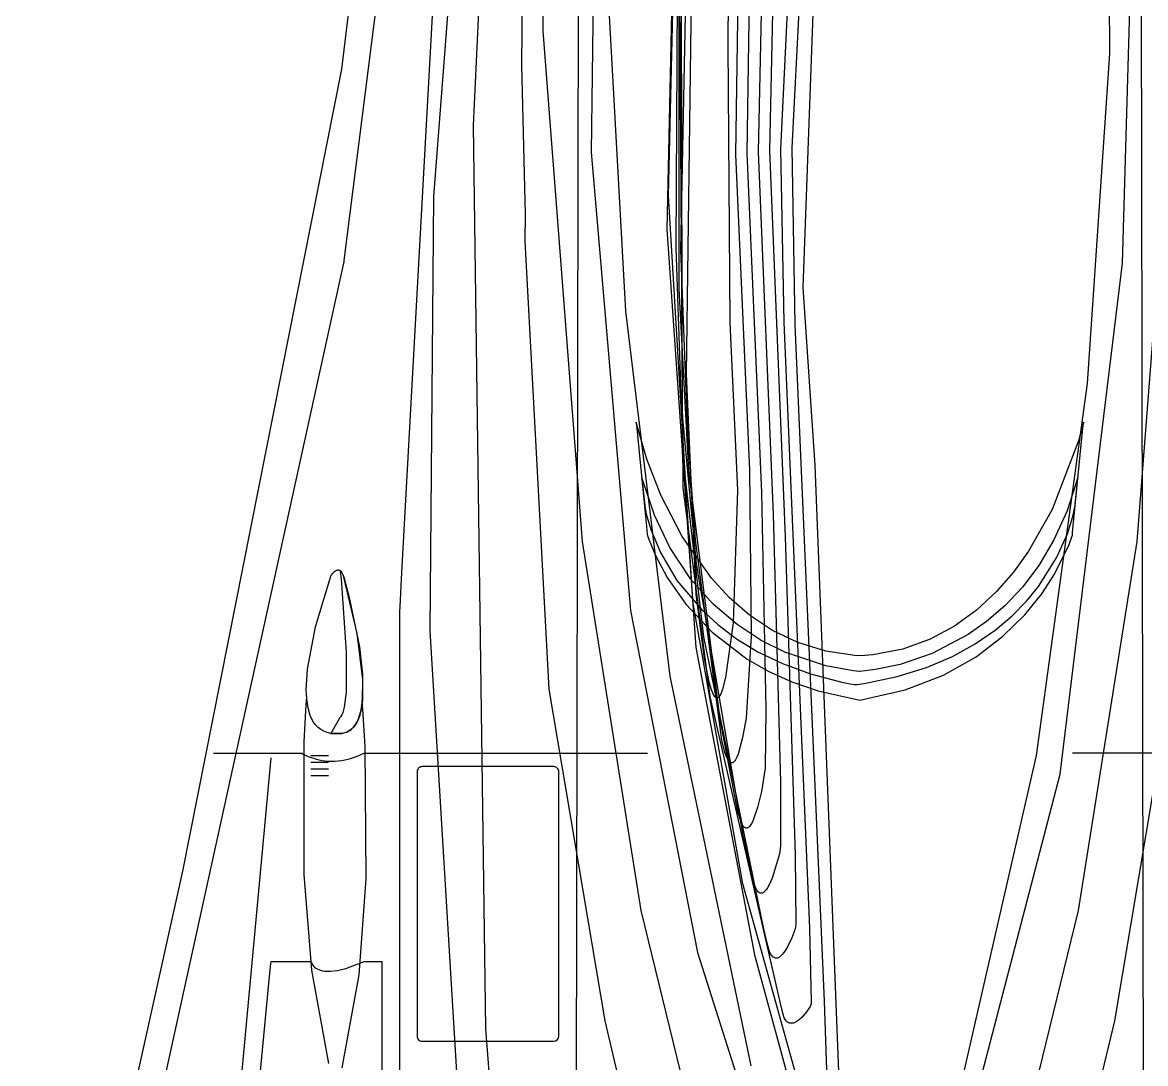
# Model space of a CAD drawing. Extents: x 0.4 to 20.4, y 0.5 to 29.7.
# Drawn here: x 7.734 to 11.257, y 17.935 to 21.199 of the extents above; entities that cross this region are included whole.
import ezdxf

# ---------------------------------------------------------------- set-up
doc = ezdxf.new("R2010")
doc.units = 0

msp = doc.modelspace()

# ---------------------------------------------------------------- linework, layer by layer
at = {"layer": 'Layer 1', "color": 7, "linetype": 'CONTINUOUS'}
for p, q in [((11.257159, 14.218587), (11.240468, 23.604641)), ((9.480845, 23.21416), (9.464153, 13.828106)), ((9.947964, 21.129722), (9.958106, 23.10209)), ((10.004607, 22.965797), (9.970878, 20.785728)), ((10.041847, 22.96772), (10.006279, 20.789744)), ((9.106408, 22.816052), (8.923307, 19.474448)), ((10.085205, 22.795799), (10.041681, 20.793759)), ((10.123684, 22.769879), (10.077082, 20.797775)), ((9.235682, 22.752614), (9.148136, 20.875786)), ((9.183188, 22.719306), (9.02393, 20.653644)), ((8.935923, 22.668884), (8.73436, 21.052672)), ((9.541362, 22.630357), (9.518388, 20.792982)), ((9.79922, 20.48591), (9.843473, 22.634893)), ((9.848744, 22.632997), (9.816591, 20.097827)), ((11.145276, 21.101759), (11.13788, 22.505641)), ((9.760967, 20.657199), (9.80055, 22.348655)), ((9.793132, 22.301396), (9.755148, 20.551286)), ((9.805019, 19.85012), (9.800022, 22.146266)), ((9.806668, 19.739857), (9.79162, 22.069318)), ((9.300778, 21.066336), (9.309484, 22.012883)), ((10.166436, 21.942603), (10.112484, 20.801791)), ((10.20634, 21.946247), (10.14787, 20.805807)), ((9.367073, 21.172657), (9.361037, 21.909363)), ((8.921353, 21.87009), (8.742547, 20.452925)), ((9.78495, 20.492261), (9.791838, 21.807158)), ((9.794411, 20.364143), (9.794544, 21.712085)), ((11.184711, 20.444047), (11.214741, 21.460268)), ((9.570736, 21.292958), (9.625767, 20.293599)), ((10.183174, 20.368229), (10.214169, 21.225974)), ((9.491261, 19.571785), (9.367073, 21.172657)), ((11.230809, 19.571785), (11.354997, 21.172657)), ((9.954189, 20.258734), (9.947964, 21.129722)), ((11.075445, 20.066824), (11.145276, 21.101759)), ((8.73436, 21.052672), (8.235948, 18.538166)), ((9.3108, 20.639354), (9.300778, 21.066336)), ((9.148136, 20.875786), (9.186753, 18.043403)), ((9.518388, 20.792982), (9.641708, 19.355181)), ((10.006279, 20.789744), (10.052267, 19.72578)), ((10.041681, 20.793759), (10.089382, 19.655921)), ((10.077082, 20.797775), (10.126492, 19.586071)), ((10.112484, 20.801791), (10.122902, 20.259019)), ((10.14787, 20.805807), (10.157276, 20.250859)), ((9.970878, 20.785728), (10.015172, 19.795619)), ((9.02393, 20.653644), (9.012277, 19.291959)), ((9.837143, 19.383441), (9.760967, 20.657199)), ((9.311998, 20.601046), (9.3108, 20.639354)), ((9.310987, 20.513902), (9.312152, 20.596346)), ((9.312117, 20.597402), (9.311998, 20.601046)), ((9.312146, 20.596535), (9.312117, 20.597402)), ((9.312152, 20.596346), (9.312146, 20.596535)), ((9.755148, 20.551286), (9.846212, 19.239549)), ((9.386196, 19.108359), (9.310987, 20.513902)), ((9.801235, 20.002377), (9.78495, 20.492261)), ((9.821338, 19.906334), (9.79922, 20.48591)), ((8.738629, 20.435066), (8.706223, 20.287362)), ((8.741682, 20.448983), (8.738629, 20.435066)), ((8.742387, 20.452197), (8.741682, 20.448983)), ((8.742529, 20.452844), (8.742387, 20.452197)), ((8.742542, 20.452905), (8.742529, 20.452844)), ((8.742546, 20.45292), (8.742542, 20.452905)), ((8.742547, 20.452924), (8.742546, 20.45292)), ((8.742547, 20.452925), (8.742547, 20.452925)), ((8.742547, 20.452925), (8.742547, 20.452925)), ((8.742547, 20.452925), (8.742547, 20.452925)), ((8.742547, 20.452925), (8.742547, 20.452925)), ((8.742547, 20.452925), (8.742547, 20.452924)), ((10.989041, 18.842287), (11.184711, 20.444047)), ((10.221177, 19.810248), (10.183174, 20.368229)), ((9.824487, 19.793642), (9.794411, 20.364143)), ((8.706223, 20.287362), (7.833098, 16.307712)), ((9.625767, 20.293599), (9.764723, 19.149058)), ((9.978607, 19.732665), (9.954189, 20.258734)), ((10.122902, 20.259019), (10.203495, 18.359466)), ((10.157276, 20.250859), (10.249271, 18.13075)), ((9.816591, 20.097827), (9.84691, 19.405317)), ((10.915288, 18.900789), (11.075445, 20.066824)), ((9.848417, 19.50188), (9.801235, 20.002377)), ((9.65965, 19.945646), (9.659649, 19.945649)), ((9.659649, 19.945649), (9.659649, 19.945649)), ((9.659649, 19.945649), (9.659649, 19.945649)), ((9.659649, 19.945649), (9.659649, 19.945649)), ((9.659649, 19.945649), (9.659649, 19.945649)), ((9.659649, 19.945649), (9.659649, 19.945649)), ((9.659649, 19.945649), (9.659649, 19.945649)), ((9.659649, 19.945649), (9.659649, 19.945648)), ((9.659649, 19.945648), (9.65965, 19.94564)), ((9.659654, 19.945627), (9.65965, 19.945646)), ((9.65965, 19.94564), (9.659654, 19.945601)), ((9.659702, 19.945399), (9.659654, 19.945627)), ((9.659654, 19.945601), (9.659671, 19.945431)), ((9.659671, 19.945431), (9.65974, 19.944727)), ((9.692938, 19.829705), (9.659702, 19.945399)), ((9.65974, 19.944727), (9.660463, 19.937349)), ((11.059707, 19.917965), (11.062182, 19.943217)), ((11.062186, 19.944548), (11.061117, 19.939762)), ((11.062182, 19.943217), (11.062388, 19.945312)), ((11.062395, 19.945526), (11.062186, 19.944548)), ((11.062388, 19.945312), (11.06242, 19.945642)), ((11.062414, 19.945619), (11.062395, 19.945526)), ((11.062419, 19.945642), (11.062414, 19.945619)), ((11.06242, 19.945647), (11.062419, 19.945642)), ((11.06242, 19.945642), (11.062421, 19.945649)), ((11.062421, 19.945649), (11.06242, 19.945647)), ((11.062421, 19.945649), (11.062421, 19.945649)), ((11.062421, 19.945649), (11.062421, 19.945649)), ((11.062421, 19.945649), (11.062421, 19.945649)), ((11.062421, 19.945649), (11.062421, 19.945649)), ((11.062421, 19.945649), (11.062421, 19.945649)), ((11.062421, 19.945649), (11.062421, 19.945649)), ((9.660463, 19.937349), (9.66882, 19.85211)), ((9.845175, 19.576445), (9.821338, 19.906334)), ((11.036867, 19.685015), (11.059707, 19.917965)), ((11.061117, 19.939762), (11.047322, 19.887315)), ((11.047322, 19.887315), (10.964492, 19.672565)), ((9.66882, 19.85211), (9.691659, 19.61916)), ((9.871622, 19.273011), (9.805019, 19.85012)), ((9.737111, 19.716584), (9.692938, 19.829705)), ((10.297404, 17.842367), (10.221177, 19.810248)), ((9.716331, 19.654464), (9.676988, 19.772043)), ((9.676988, 19.772043), (9.676988, 19.772043)), ((9.676988, 19.772043), (9.676988, 19.772043)), ((9.676988, 19.772043), (9.676988, 19.772043)), ((9.676988, 19.772043), (9.676988, 19.772043)), ((9.676988, 19.772043), (9.676988, 19.772043)), ((9.676988, 19.772043), (9.676988, 19.772043)), ((9.676988, 19.772043), (9.676988, 19.772042)), ((9.676988, 19.772042), (9.676988, 19.772041)), ((9.676988, 19.772041), (9.67699, 19.772026)), ((9.67699, 19.772026), (9.676998, 19.77195)), ((9.676998, 19.77195), (9.677033, 19.771624)), ((9.677033, 19.771624), (9.677405, 19.76816)), ((9.677405, 19.76816), (9.687429, 19.674815)), ((9.922338, 19.014003), (9.824487, 19.793642)), ((10.015172, 19.795619), (10.020357, 19.27437)), ((11.045035, 19.772043), (11.01103, 19.667943)), ((11.035056, 19.678698), (11.045035, 19.772043)), ((9.891352, 19.085843), (9.806668, 19.739857)), ((9.964076, 19.316773), (9.978607, 19.732665)), ((9.803569, 19.587128), (9.737111, 19.716584)), ((10.052267, 19.72578), (10.066133, 19.045657)), ((9.687429, 19.674815), (9.687429, 19.674815)), ((9.687429, 19.674815), (9.687429, 19.674815)), ((9.687429, 19.674815), (9.687429, 19.674815)), ((9.687429, 19.674815), (9.687429, 19.674814)), ((9.687429, 19.674814), (9.687429, 19.674813)), ((9.687429, 19.674813), (9.687429, 19.67481)), ((9.687429, 19.67481), (9.687432, 19.674795)), ((9.687432, 19.674795), (9.687441, 19.674736)), ((9.687441, 19.674736), (9.687545, 19.674113)), ((9.687545, 19.674113), (9.6881, 19.671058)), ((9.6881, 19.671058), (9.690882, 19.658201)), ((10.964492, 19.672565), (10.889581, 19.541031)), ((11.01103, 19.667943), (10.969784, 19.576458)), ((11.02851, 19.599776), (11.036867, 19.685015)), ((11.029381, 19.650607), (11.034641, 19.674815)), ((11.034641, 19.674815), (11.034642, 19.674816)), ((11.034641, 19.674815), (11.034641, 19.674815)), ((11.034641, 19.674815), (11.034641, 19.674815)), ((11.034641, 19.674815), (11.034641, 19.674815)), ((11.034641, 19.674815), (11.034641, 19.674815)), ((11.034641, 19.674815), (11.034641, 19.674815)), ((11.034641, 19.674815), (11.034641, 19.674815)), ((11.034641, 19.674815), (11.034641, 19.674815)), ((11.034642, 19.674816), (11.034643, 19.674832)), ((11.034643, 19.674832), (11.034651, 19.674907)), ((11.034651, 19.674907), (11.034686, 19.675233)), ((11.034686, 19.675233), (11.035056, 19.678698)), ((9.690882, 19.658201), (9.705324, 19.609351)), ((9.76484, 19.55311), (9.716331, 19.654464)), ((10.089382, 19.655921), (10.111927, 18.816919)), ((11.012222, 19.596165), (11.029381, 19.650607)), ((9.691659, 19.61916), (9.694135, 19.593908)), ((9.694135, 19.593908), (9.694341, 19.591813)), ((9.694341, 19.591813), (9.694373, 19.591483)), ((9.694373, 19.591483), (9.694374, 19.591476)), ((9.694374, 19.591476), (9.694374, 19.591476)), ((9.694374, 19.591476), (9.694374, 19.591476)), ((9.694374, 19.591476), (9.694374, 19.591476)), ((9.694374, 19.591476), (9.694374, 19.591476)), ((9.694374, 19.591476), (9.694374, 19.591476)), ((9.694374, 19.591476), (9.694374, 19.591476)), ((9.694374, 19.591476), (9.694374, 19.591475)), ((9.694374, 19.591475), (9.694375, 19.591471)), ((9.694375, 19.591471), (9.694379, 19.591457)), ((9.694379, 19.591457), (9.694396, 19.5914)), ((9.694396, 19.5914), (9.694576, 19.590797)), ((9.694576, 19.590797), (9.695501, 19.58784)), ((9.705324, 19.609351), (9.735794, 19.536995)), ((10.978046, 19.520027), (11.012222, 19.596165)), ((11.02616, 19.586582), (11.027604, 19.591161)), ((11.027604, 19.591161), (11.027691, 19.591456)), ((11.027691, 19.591456), (11.027696, 19.591475)), ((11.027696, 19.591476), (11.027697, 19.591477)), ((11.027696, 19.591475), (11.027696, 19.591476)), ((11.027696, 19.591476), (11.027696, 19.591476)), ((11.027696, 19.591476), (11.027696, 19.591476)), ((11.027696, 19.591476), (11.027696, 19.591476)), ((11.027696, 19.591476), (11.027696, 19.591476)), ((11.027696, 19.591476), (11.027696, 19.591476)), ((11.027696, 19.591476), (11.027696, 19.591476)), ((11.027697, 19.591485), (11.027701, 19.591524)), ((11.027697, 19.591477), (11.027697, 19.591485)), ((11.027701, 19.591524), (11.027718, 19.591694)), ((11.027718, 19.591694), (11.027787, 19.592398)), ((11.027787, 19.592398), (11.02851, 19.599776)), ((9.67509, 18.414222), (9.491261, 19.571785)), ((9.695501, 19.58784), (9.699792, 19.575408)), ((9.699792, 19.575408), (9.719557, 19.528285)), ((9.895252, 19.456718), (9.803569, 19.587128)), ((9.927996, 18.948675), (9.845175, 19.576445)), ((10.126492, 19.586071), (10.157711, 18.588205)), ((10.969784, 19.576458), (10.922597, 19.496774)), ((10.971536, 19.469499), (11.017428, 19.562682)), ((11.017428, 19.562682), (11.02616, 19.586582)), ((11.04698, 18.414222), (11.230809, 19.571785)), ((9.719557, 19.528285), (9.756936, 19.458765)), ((9.735794, 19.536995), (9.787315, 19.449947)), ((9.829486, 19.455014), (9.76484, 19.55311)), ((10.889581, 19.541031), (10.842467, 19.475954)), ((10.921796, 19.431116), (10.978046, 19.520027)), ((9.994589, 18.650311), (9.848417, 19.50188)), ((10.922597, 19.496774), (10.870773, 19.428076)), ((8.652891, 19.303858), (8.701193, 19.462698)), ((8.701193, 19.462698), (8.701311, 19.463014)), ((8.701311, 19.463014), (8.701318, 19.463034)), ((8.701318, 19.463034), (8.701318, 19.463035)), ((8.701318, 19.463035), (8.701318, 19.463035)), ((8.701318, 19.463035), (8.701318, 19.463035)), ((8.701318, 19.463035), (8.701318, 19.463035)), ((8.701318, 19.463035), (8.701318, 19.463035)), ((8.701318, 19.463035), (8.701318, 19.463035)), ((8.701318, 19.463035), (8.701318, 19.463035)), ((8.701318, 19.463035), (8.701318, 19.463035)), ((8.701318, 19.463035), (8.701319, 19.463035)), ((8.701319, 19.463036), (8.70132, 19.463037)), ((8.701319, 19.463035), (8.701319, 19.463036)), ((8.70132, 19.463037), (8.701329, 19.463054)), ((8.701329, 19.463054), (8.701378, 19.463137)), ((8.701378, 19.463137), (8.701587, 19.463489)), ((8.701587, 19.463489), (8.703788, 19.466887)), ((8.703788, 19.466887), (8.707824, 19.47219)), ((8.707824, 19.47219), (8.713232, 19.477699)), ((8.713232, 19.477699), (8.716305, 19.479999)), ((8.716305, 19.479999), (8.717909, 19.480943)), ((8.717909, 19.480943), (8.719547, 19.481713)), ((8.719547, 19.481713), (8.721214, 19.482283)), ((8.721214, 19.482283), (8.722901, 19.482627)), ((8.722901, 19.482627), (8.724601, 19.482718)), ((8.724601, 19.482718), (8.726307, 19.48253)), ((8.726307, 19.48253), (8.728012, 19.482035)), ((8.728012, 19.482035), (8.729708, 19.481208)), ((8.729708, 19.481208), (8.731389, 19.480022)), ((8.730616, 19.480578), (8.730594, 19.480594)), ((8.730594, 19.480594), (8.730594, 19.480591)), ((8.730594, 19.480591), (8.730597, 19.480565)), ((8.730597, 19.480565), (8.730612, 19.480437)), ((8.730612, 19.480437), (8.730674, 19.479879)), ((8.730966, 19.480318), (8.730616, 19.480578)), ((8.730674, 19.479879), (8.730924, 19.477589)), ((8.730924, 19.477589), (8.733358, 19.454266)), ((8.731664, 19.479748), (8.730966, 19.480318)), ((8.731389, 19.480022), (8.733046, 19.478449)), ((8.733044, 19.478404), (8.731664, 19.479748)), ((8.734404, 19.476777), (8.733044, 19.478404)), ((8.733046, 19.478449), (8.734673, 19.476465)), ((8.733358, 19.454266), (8.749874, 19.224406)), ((8.735737, 19.47485), (8.734404, 19.476777)), ((8.734673, 19.476465), (8.736263, 19.474041)), ((8.738313, 19.470032), (8.735737, 19.47485)), ((8.736263, 19.474041), (8.739301, 19.467771)), ((8.74074, 19.463821), (8.738313, 19.470032)), ((8.739301, 19.467771), (8.742103, 19.459426)), ((8.742988, 19.45609), (8.74074, 19.463821)), ((8.742103, 19.459426), (8.759249, 19.395816)), ((8.742989, 19.456087), (8.742988, 19.45609)), ((8.783985, 19.283327), (8.742989, 19.456087)), ((8.923307, 19.474448), (8.917393, 19.366504)), ((9.756936, 19.458765), (9.815177, 19.375584)), ((9.787315, 19.449947), (9.864913, 19.357021)), ((9.900785, 19.374969), (9.829486, 19.455014)), ((9.95147, 19.395963), (9.895252, 19.456718)), ((10.842467, 19.475954), (10.788424, 19.413901)), ((10.931493, 19.407974), (10.971536, 19.469499)), ((10.788424, 19.413901), (10.727085, 19.356796)), ((10.870773, 19.428076), (10.815613, 19.369551)), ((10.883813, 19.384659), (10.921796, 19.431116)), ((8.759249, 19.395816), (8.791124, 19.241702)), ((9.994335, 18.498726), (9.837143, 19.383441)), ((9.84691, 19.405317), (9.872533, 19.204665)), ((10.015095, 19.340739), (9.95147, 19.395963)), ((10.838416, 19.338355), (10.883813, 19.384659)), ((10.878129, 19.341666), (10.931493, 19.407974)), ((8.917393, 19.366504), (8.916594, 19.351936)), ((8.916594, 19.351936), (8.916594, 19.351933)), ((8.916594, 19.351933), (8.916594, 19.351933)), ((8.916594, 19.351933), (8.916594, 19.351933)), ((8.916594, 19.351933), (8.916594, 19.351933)), ((8.916594, 19.351933), (8.916594, 19.351933)), ((8.916594, 19.351933), (8.916594, 19.351933)), ((8.916594, 19.351933), (8.916594, 19.351933)), ((8.916594, 19.351933), (8.916594, 19.351932)), ((8.916594, 19.351932), (8.916594, 19.351931)), ((8.916594, 19.351931), (8.916594, 19.351928)), ((8.916594, 19.351928), (8.916594, 19.351912)), ((8.916594, 19.351912), (8.916594, 19.35185)), ((8.916594, 19.35185), (8.916594, 19.351187)), ((8.916594, 19.351187), (8.916594, 19.347893)), ((8.916594, 19.347893), (8.916594, 19.333625)), ((9.641708, 19.355181), (9.851319, 18.283022)), ((9.815177, 19.375584), (9.897525, 19.287476)), ((9.864913, 19.357021), (9.915061, 19.311106)), ((9.975803, 19.311143), (9.900785, 19.374969)), ((10.727085, 19.356796), (10.658082, 19.306561)), ((10.815613, 19.369551), (10.758418, 19.320386)), ((8.916594, 19.333625), (8.916594, 19.182193)), ((9.915061, 19.311106), (9.973612, 19.267027)), ((9.940574, 19.145363), (9.964076, 19.316773)), ((10.051608, 19.261702), (9.975803, 19.311143)), ((10.086495, 19.292969), (10.015095, 19.340739)), ((10.758418, 19.320386), (10.700492, 19.279765)), ((10.784971, 19.293319), (10.838416, 19.338355)), ((10.810002, 19.274454), (10.878129, 19.341666)), ((8.627882, 19.170949), (8.652891, 19.303858)), ((8.802074, 19.139077), (8.783985, 19.283327)), ((9.012277, 19.291959), (9.116409, 17.56725)), ((10.05854, 18.361125), (9.871622, 19.273011)), ((9.897525, 19.287476), (10.007229, 19.203178)), ((10.020357, 19.27437), (10.004346, 19.017334)), ((10.166037, 19.254576), (10.086495, 19.292969)), ((10.658082, 19.306561), (10.58105, 19.26512)), ((10.700492, 19.279765), (10.587651, 19.220904)), ((10.722848, 19.250667), (10.784971, 19.293319)), ((10.725671, 19.210217), (10.810002, 19.274454)), ((8.791124, 19.241702), (8.801198, 19.154544)), ((9.846212, 19.239549), (10.03032, 18.27547)), ((9.973612, 19.267027), (10.041196, 19.225884)), ((10.125268, 19.224814), (10.051608, 19.261702)), ((10.254088, 19.227483), (10.166037, 19.254576)), ((10.58105, 19.26512), (10.495619, 19.234394)), ((10.651415, 19.211514), (10.722848, 19.250667)), ((8.749874, 19.224406), (8.749316, 19.0996)), ((9.872533, 19.204665), (9.887143, 19.131663)), ((10.007229, 19.203178), (10.073353, 19.165187)), ((10.041196, 19.225884), (10.118439, 19.18878)), ((10.254424, 19.181368), (10.125268, 19.224814)), ((10.351015, 19.213612), (10.254088, 19.227483)), ((10.376463, 19.213987), (10.351015, 19.213612)), ((10.401424, 19.216308), (10.376463, 19.213987)), ((10.495619, 19.234394), (10.401424, 19.216308)), ((10.587651, 19.220904), (10.487505, 19.186456)), ((10.570038, 19.176976), (10.651415, 19.211514)), ((10.623694, 19.152835), (10.725671, 19.210217)), ((8.624174, 19.106743), (8.627882, 19.170949)), ((8.916594, 19.182193), (8.916594, 15.101948)), ((10.118439, 19.18878), (10.205971, 19.156815)), ((10.339815, 19.166141), (10.254424, 19.181368)), ((10.41047, 19.169912), (10.361035, 19.164421)), ((10.487505, 19.186456), (10.41047, 19.169912)), ((10.478086, 19.148167), (10.570038, 19.176976)), ((8.800965, 19.072997), (8.802074, 19.139077)), ((8.801198, 19.154544), (8.801074, 19.074155)), ((9.764723, 19.149058), (10.018583, 17.927507)), ((9.887143, 19.131663), (9.894077, 19.108145)), ((9.931192, 19.108914), (9.940574, 19.145363)), ((10.073353, 19.165187), (10.147534, 19.131425)), ((10.147534, 19.131425), (10.230176, 19.102982)), ((10.205971, 19.156815), (10.304418, 19.131092)), ((10.304418, 19.131092), (10.330809, 19.125765)), ((10.358767, 19.164529), (10.339815, 19.166141)), ((10.360536, 19.164441), (10.358767, 19.164529)), ((10.360943, 19.164424), (10.360536, 19.164441)), ((10.361025, 19.164421), (10.360943, 19.164424)), ((10.361032, 19.164421), (10.361025, 19.164421)), ((10.361034, 19.164421), (10.361032, 19.164421)), ((10.361035, 19.164421), (10.361034, 19.164421)), ((10.361035, 19.164421), (10.361035, 19.164421)), ((10.361035, 19.164421), (10.361035, 19.164421)), ((10.361035, 19.164421), (10.361035, 19.164421)), ((10.361035, 19.164421), (10.361035, 19.164421)), ((10.361035, 19.164421), (10.361035, 19.164421)), ((10.374927, 19.126203), (10.478086, 19.148167)), ((10.50263, 19.106188), (10.623694, 19.152835)), ((8.625647, 19.077155), (8.624174, 19.106743)), ((8.749316, 19.0996), (8.743612, 19.052745)), ((9.561689, 18.068705), (9.386196, 19.108359)), ((9.894077, 19.108145), (9.900752, 19.092359)), ((9.926023, 19.095455), (9.931192, 19.108914)), ((10.230176, 19.102982), (10.361035, 19.074153)), ((10.330809, 19.125765), (10.344279, 19.123279)), ((10.344279, 19.123279), (10.345975, 19.122977)), ((10.345975, 19.122977), (10.346825, 19.122827)), ((10.346825, 19.122827), (10.347037, 19.122789)), ((10.347037, 19.122789), (10.347143, 19.12277)), ((10.347143, 19.12277), (10.347161, 19.122767)), ((10.347161, 19.122767), (10.347161, 19.122767)), ((10.347161, 19.122767), (10.347161, 19.122767)), ((10.347161, 19.122767), (10.347161, 19.122767)), ((10.347161, 19.122767), (10.347161, 19.122767)), ((10.347161, 19.122767), (10.347161, 19.122767)), ((10.347161, 19.122767), (10.347161, 19.122767)), ((10.347161, 19.122767), (10.347161, 19.122767)), ((10.347161, 19.122767), (10.347162, 19.122767)), ((10.347162, 19.122767), (10.347166, 19.122767)), ((10.347166, 19.122767), (10.347181, 19.122767)), ((10.347181, 19.122767), (10.347241, 19.122768)), ((10.347241, 19.122768), (10.347488, 19.122774)), ((10.347488, 19.122774), (10.348522, 19.122818)), ((10.348522, 19.122818), (10.353015, 19.123175)), ((10.353015, 19.123175), (10.373862, 19.126029)), ((10.361035, 19.074153), (10.50263, 19.106188)), ((10.373862, 19.126029), (10.374809, 19.126184)), ((10.374809, 19.126184), (10.374868, 19.126194)), ((10.374868, 19.126194), (10.374898, 19.126199)), ((10.374898, 19.126199), (10.374906, 19.1262)), ((10.374906, 19.1262), (10.374908, 19.1262)), ((10.374908, 19.1262), (10.374927, 19.126203)), ((11.160381, 18.068705), (11.335874, 19.108359)), ((8.624693, 19.085084), (8.622924, 19.060038)), ((8.624873, 19.087393), (8.624693, 19.085084)), ((8.624915, 19.087923), (8.624873, 19.087393)), ((8.624924, 19.08803), (8.624915, 19.087923)), ((8.624925, 19.088042), (8.624924, 19.08804)), ((8.624924, 19.08804), (8.624924, 19.08803)), ((8.624925, 19.088043), (8.624925, 19.088043)), ((8.624925, 19.088043), (8.624925, 19.088043)), ((8.624925, 19.088043), (8.624925, 19.088043)), ((8.624925, 19.088043), (8.624925, 19.088043)), ((8.624925, 19.088043), (8.624925, 19.088043)), ((8.624925, 19.088043), (8.624925, 19.088042)), ((8.629765, 19.049987), (8.625647, 19.077155)), ((8.801074, 19.074155), (8.795715, 19.039664)), ((8.796679, 19.044033), (8.800965, 19.072997)), ((8.798547, 19.074153), (8.798547, 19.074153)), ((8.798547, 19.074153), (8.798547, 19.074153)), ((8.798547, 19.074153), (8.798547, 19.074153)), ((8.798547, 19.074153), (8.798547, 19.074153)), ((8.798547, 19.074153), (8.798547, 19.074153)), ((8.798547, 19.074153), (8.798547, 19.074152)), ((8.798547, 19.074152), (8.798547, 19.07415)), ((8.798547, 19.07415), (8.798548, 19.07414)), ((8.798548, 19.07414), (8.798558, 19.074033)), ((8.798558, 19.074033), (8.798606, 19.073503)), ((8.798606, 19.073503), (8.798809, 19.071194)), ((8.798809, 19.071194), (8.800825, 19.046149)), ((10.11546, 18.109614), (9.891352, 19.085843)), ((9.900752, 19.092359), (9.90399, 19.08715)), ((9.90399, 19.08715), (9.905583, 19.085178)), ((9.905583, 19.085178), (9.907159, 19.083614)), ((9.907159, 19.083614), (9.908718, 19.082447)), ((9.908718, 19.082447), (9.909491, 19.082009)), ((9.909491, 19.082009), (9.91026, 19.081666)), ((9.91026, 19.081666), (9.911024, 19.081417)), ((9.911024, 19.081417), (9.911784, 19.08126)), ((9.911784, 19.08126), (9.912539, 19.081194)), ((9.912539, 19.081194), (9.91329, 19.081218)), ((9.91329, 19.081218), (9.914036, 19.081331)), ((9.914036, 19.081331), (9.914778, 19.08153)), ((9.914778, 19.08153), (9.915515, 19.081815)), ((9.915515, 19.081815), (9.916248, 19.082185)), ((9.916248, 19.082185), (9.9177, 19.083171)), ((9.9177, 19.083171), (9.919134, 19.084479)), ((9.919134, 19.084479), (9.920549, 19.086097)), ((9.920549, 19.086097), (9.923324, 19.09022)), ((9.923324, 19.09022), (9.926023, 19.095455)), ((8.622924, 19.060038), (8.616887, 18.943587)), ((8.636852, 19.025797), (8.629765, 19.049987)), ((8.641609, 19.014994), (8.636852, 19.025797)), ((8.736205, 19.028628), (8.733063, 19.023117)), ((8.739, 19.035456), (8.736205, 19.028628)), ((8.743612, 19.052745), (8.739, 19.035456)), ((8.789449, 19.018762), (8.796679, 19.044033)), ((8.795715, 19.039664), (8.791453, 19.024398)), ((8.800825, 19.046149), (8.807948, 18.929698)), ((10.066133, 19.045657), (10.063711, 18.861069)), ((8.647229, 19.005144), (8.641609, 19.014994)), ((8.653752, 18.996318), (8.647229, 19.005144)), ((8.661218, 18.988585), (8.653752, 18.996318)), ((8.727402, 19.015626), (8.701318, 18.96998)), ((8.728912, 19.018269), (8.727402, 19.015626)), ((8.729057, 19.018522), (8.728912, 19.018269)), ((8.72909, 19.018581), (8.729057, 19.018522)), ((8.729097, 19.018593), (8.72909, 19.018581)), ((8.729098, 19.018594), (8.729097, 19.018593)), ((8.729562, 19.019006), (8.729098, 19.018594)), ((8.731359, 19.020882), (8.729562, 19.019006)), ((8.733063, 19.023117), (8.731359, 19.020882)), ((8.779396, 18.998616), (8.771454, 18.988418)), ((8.77234, 18.989384), (8.778935, 18.997918)), ((8.778935, 18.997918), (8.784624, 19.007741)), ((8.786038, 19.010663), (8.779396, 18.998616)), ((8.784624, 19.007741), (8.789449, 19.018762)), ((8.791453, 19.024398), (8.786038, 19.010663)), ((9.978282, 18.723924), (9.922338, 19.014003)), ((10.004346, 19.017334), (9.993212, 18.956663)), ((8.669667, 18.982015), (8.661218, 18.988585)), ((8.67914, 18.976677), (8.669667, 18.982015)), ((8.689677, 18.972643), (8.67914, 18.976677)), ((8.701318, 18.96998), (8.689677, 18.972643)), ((8.734656, 18.96998), (8.701318, 18.96998)), ((8.701318, 18.96998), (8.701318, 18.96998)), ((8.701318, 18.96998), (8.701318, 18.96998)), ((8.701318, 18.96998), (8.701318, 18.96998)), ((8.701318, 18.96998), (8.701319, 18.96998)), ((8.701319, 18.96998), (8.701319, 18.96998)), ((8.701319, 18.96998), (8.701319, 18.96998)), ((8.701319, 18.96998), (8.701323, 18.96998)), ((8.701323, 18.96998), (8.701356, 18.96998)), ((8.701356, 18.96998), (8.701521, 18.96998)), ((8.701521, 18.96998), (8.702216, 18.96998)), ((8.702216, 18.96998), (8.708852, 18.96998)), ((8.708852, 18.96998), (8.728991, 18.96998)), ((8.728991, 18.96998), (8.735335, 18.96998)), ((8.735893, 18.96998), (8.734656, 18.96998)), ((8.735335, 18.96998), (8.735928, 18.96998)), ((8.73601, 18.96998), (8.735893, 18.96998)), ((8.735928, 18.96998), (8.736036, 18.96998)), ((8.736037, 18.96998), (8.73601, 18.96998)), ((8.736036, 18.96998), (8.736043, 18.96998)), ((8.736042, 18.96998), (8.736037, 18.96998)), ((8.736043, 18.96998), (8.736042, 18.96998)), ((8.736043, 18.96998), (8.74669, 18.972439)), ((8.745425, 18.972041), (8.736043, 18.96998)), ((8.736043, 18.96998), (8.736043, 18.96998)), ((8.736043, 18.96998), (8.736043, 18.96998)), ((8.736043, 18.96998), (8.736043, 18.96998)), ((8.736043, 18.96998), (8.736043, 18.96998)), ((8.736043, 18.96998), (8.736043, 18.96998)), ((8.736043, 18.96998), (8.736043, 18.96998)), ((8.736043, 18.96998), (8.736043, 18.96998)), ((8.736043, 18.96998), (8.736043, 18.96998)), ((8.736043, 18.96998), (8.736043, 18.96998)), ((8.751373, 18.974195), (8.745425, 18.972041)), ((8.74669, 18.972439), (8.751607, 18.974295)), ((8.756941, 18.976929), (8.751373, 18.974195)), ((8.751607, 18.974295), (8.75626, 18.976553)), ((8.75626, 18.976553), (8.760654, 18.979203)), ((8.762137, 18.980224), (8.756941, 18.976929)), ((8.760654, 18.979203), (8.764795, 18.982232)), ((8.766972, 18.98406), (8.762137, 18.980224)), ((8.764795, 18.982232), (8.77234, 18.989384)), ((8.771454, 18.988418), (8.766972, 18.98406)), ((9.993212, 18.956663), (9.978989, 18.904624)), ((8.616887, 18.943587), (8.616618, 18.527349)), ((8.807948, 18.929698), (8.811471, 18.513459)), ((9.937833, 18.909614), (9.927996, 18.948675)), ((8.287143, 16.426778), (8.513822, 18.893586)), ((8.333271, 18.907476), (8.333271, 18.907476)), ((8.333271, 18.907476), (8.333271, 18.907476)), ((8.333271, 18.907476), (8.333271, 18.907476)), ((8.333271, 18.907476), (8.333271, 18.907476)), ((8.333271, 18.907476), (8.333271, 18.907476)), ((8.333271, 18.907476), (8.333272, 18.907476)), ((8.333272, 18.907476), (8.333273, 18.907476)), ((8.333273, 18.907476), (8.333277, 18.907476)), ((8.333277, 18.907476), (8.33332, 18.907476)), ((8.33332, 18.907476), (8.333535, 18.907476)), ((8.333535, 18.907476), (8.334468, 18.907476)), ((8.334468, 18.907476), (8.344365, 18.907476)), ((8.344365, 18.907476), (8.611035, 18.907476)), ((8.611035, 18.907476), (8.611035, 18.907476)), ((8.611035, 18.907476), (8.611035, 18.907476)), ((8.611035, 18.907476), (8.611035, 18.907476)), ((8.611035, 18.907476), (8.611035, 18.907476)), ((8.611035, 18.907476), (8.611035, 18.907476)), ((8.611035, 18.907476), (8.611035, 18.907476)), ((8.611035, 18.907476), (8.611035, 18.907476)), ((8.611035, 18.907476), (8.611037, 18.907475)), ((8.611037, 18.907475), (8.61105, 18.907466)), ((8.61105, 18.907466), (8.611115, 18.907423)), ((8.611115, 18.907423), (8.6114, 18.90724)), ((8.6114, 18.90724), (8.614557, 18.905354)), ((8.614557, 18.905354), (8.629947, 18.897845)), ((8.629947, 18.897845), (8.656217, 18.889016)), ((8.638815, 18.900531), (8.638815, 18.900531)), ((8.638815, 18.900531), (8.638815, 18.900531)), ((8.638815, 18.900531), (8.638815, 18.900531)), ((8.638815, 18.900531), (8.638815, 18.900531)), ((8.638815, 18.900531), (8.638815, 18.900531)), ((8.638815, 18.900531), (8.638815, 18.900531)), ((8.638815, 18.900531), (8.638815, 18.900531)), ((8.638815, 18.900531), (8.638816, 18.900531)), ((8.638816, 18.900531), (8.638824, 18.900531)), ((8.638824, 18.900531), (8.638867, 18.900531)), ((8.638867, 18.900531), (8.639054, 18.900531)), ((8.639054, 18.900531), (8.641034, 18.900531)), ((8.641034, 18.900531), (8.694374, 18.900531)), ((8.656217, 18.889016), (8.672973, 18.88548)), ((8.672973, 18.88548), (8.6919, 18.883264)), ((8.712814, 18.882916), (8.735531, 18.884986)), ((8.735531, 18.884986), (8.759869, 18.890024)), ((8.759869, 18.890024), (8.782198, 18.897241)), ((8.782198, 18.897241), (8.805492, 18.907476)), ((8.805492, 18.907476), (8.805492, 18.907476)), ((8.805492, 18.907476), (8.805492, 18.907476)), ((8.805492, 18.907476), (8.805492, 18.907476)), ((8.805492, 18.907476), (8.805492, 18.907476)), ((8.805492, 18.907476), (8.805492, 18.907476)), ((8.805492, 18.907476), (8.805493, 18.907476)), ((8.805493, 18.907476), (8.805496, 18.907476)), ((8.805496, 18.907476), (8.805509, 18.907476)), ((8.805509, 18.907476), (8.805648, 18.907476)), ((8.805648, 18.907476), (8.806337, 18.907476)), ((8.806337, 18.907476), (8.809321, 18.907476)), ((8.809321, 18.907476), (8.840994, 18.907476)), ((8.840994, 18.907476), (9.694374, 18.907476)), ((9.942669, 18.896228), (9.937833, 18.909614)), ((9.947435, 18.886589), (9.942669, 18.896228)), ((9.949788, 18.883093), (9.947435, 18.886589)), ((9.970921, 18.887079), (9.968819, 18.88393)), ((9.975026, 18.894927), (9.970921, 18.887079)), ((9.978989, 18.904624), (9.975026, 18.894927)), ((10.633825, 17.671826), (10.915288, 18.900789)), ((11.881076, 18.907476), (11.027696, 18.907476)), ((8.638815, 18.879712), (8.638815, 18.879712)), ((8.638815, 18.879712), (8.638815, 18.879712)), ((8.638815, 18.879712), (8.638815, 18.879712)), ((8.638815, 18.879712), (8.638815, 18.879712)), ((8.638815, 18.879712), (8.638815, 18.879712)), ((8.638815, 18.879712), (8.638815, 18.879712)), ((8.638815, 18.879712), (8.638815, 18.879712)), ((8.638815, 18.879712), (8.638816, 18.879712)), ((8.638815, 18.858878), (8.638815, 18.858878)), ((8.638815, 18.858878), (8.638815, 18.858878)), ((8.638815, 18.858878), (8.638815, 18.858878)), ((8.638815, 18.858878), (8.638815, 18.858878)), ((8.638815, 18.858878), (8.638815, 18.858878)), ((8.638815, 18.858878), (8.638815, 18.858878)), ((8.638815, 18.858878), (8.638815, 18.858878)), ((8.638815, 18.858878), (8.638816, 18.858878)), ((8.638816, 18.879712), (8.638824, 18.879712)), ((8.638816, 18.858878), (8.638824, 18.858878)), ((8.638824, 18.879712), (8.638867, 18.879712)), ((8.638824, 18.858878), (8.638867, 18.858878)), ((8.638867, 18.879712), (8.639054, 18.879712)), ((8.638867, 18.858878), (8.639054, 18.858878)), ((8.639054, 18.879712), (8.641034, 18.879712)), ((8.639054, 18.858878), (8.641034, 18.858878)), ((8.641034, 18.879712), (8.694374, 18.879712)), ((8.641034, 18.858878), (8.694374, 18.858878)), ((8.6919, 18.883264), (8.712814, 18.882916)), ((8.972153, 18.849822), (8.972153, 18.849822)), ((8.972153, 18.849822), (8.972153, 18.849822)), ((8.972153, 18.849822), (8.972153, 18.849822)), ((8.972153, 18.849822), (8.972153, 18.849822)), ((8.972153, 18.849822), (8.972153, 18.849822)), ((8.972153, 18.849822), (8.972153, 18.849821)), ((8.972153, 18.849821), (8.972153, 18.849818)), ((8.972153, 18.849818), (8.972153, 18.849806)), ((8.972153, 18.849806), (8.972153, 18.849677)), ((8.972153, 18.849677), (8.972153, 18.849034)), ((9.384119, 18.865822), (8.988106, 18.865822)), ((9.398817, 18.865822), (9.384119, 18.865822)), ((9.400202, 18.865822), (9.398817, 18.865822)), ((9.400522, 18.865822), (9.400202, 18.865822)), ((9.400586, 18.865822), (9.400522, 18.865822)), ((9.400592, 18.865822), (9.400586, 18.865822)), ((9.400594, 18.865822), (9.400592, 18.865822)), ((9.400594, 18.865822), (9.400594, 18.865822)), ((9.400594, 18.865822), (9.400594, 18.865822)), ((9.400594, 18.865822), (9.400594, 18.865822)), ((9.400594, 18.865822), (9.400594, 18.865822)), ((9.400594, 18.865822), (9.400594, 18.865822)), ((9.400594, 18.865822), (9.400594, 18.865822)), ((9.416594, 18.053759), (9.416594, 18.849822)), ((9.952121, 18.880436), (9.949788, 18.883093)), ((9.953279, 18.879411), (9.952121, 18.880436)), ((9.954432, 18.878584), (9.953279, 18.879411)), ((9.955578, 18.87795), (9.954432, 18.878584)), ((9.956719, 18.877505), (9.955578, 18.87795)), ((9.957853, 18.877246), (9.956719, 18.877505)), ((9.958981, 18.877167), (9.957853, 18.877246)), ((9.960102, 18.877266), (9.958981, 18.877167)), ((9.961217, 18.877537), (9.960102, 18.877266)), ((9.962325, 18.877977), (9.961217, 18.877537)), ((9.963425, 18.878581), (9.962325, 18.877977)), ((9.964519, 18.879346), (9.963425, 18.878581)), ((9.966684, 18.881342), (9.964519, 18.879346)), ((9.968819, 18.88393), (9.966684, 18.881342)), ((10.063711, 18.861069), (10.052185, 18.787772)), ((8.638815, 18.838043), (8.638815, 18.838043)), ((8.638815, 18.838043), (8.638815, 18.838043)), ((8.638815, 18.838043), (8.638815, 18.838043)), ((8.638815, 18.838043), (8.638815, 18.838043)), ((8.638815, 18.838043), (8.638815, 18.838043)), ((8.638815, 18.838043), (8.638815, 18.838043)), ((8.638815, 18.838043), (8.638815, 18.838043)), ((8.638815, 18.838043), (8.638816, 18.838043)), ((8.638816, 18.838043), (8.638824, 18.838043)), ((8.638824, 18.838043), (8.638867, 18.838043)), ((8.638867, 18.838043), (8.639054, 18.838043)), ((8.639054, 18.838043), (8.641034, 18.838043)), ((8.641034, 18.838043), (8.694374, 18.838043)), ((8.972153, 18.849034), (8.972153, 18.84625)), ((8.972153, 18.84625), (8.972153, 18.816704)), ((8.972153, 18.816704), (8.972153, 18.020641)), ((10.111927, 18.816919), (10.112048, 18.616745)), ((10.707182, 17.761487), (10.989041, 18.842287)), ((10.052185, 18.787772), (10.040166, 18.737845)), ((9.987133, 18.694716), (9.978282, 18.723924)), ((10.040166, 18.737845), (10.025181, 18.695203)), ((9.9916, 18.685041), (9.987133, 18.694716)), ((9.993837, 18.681341), (9.9916, 18.685041)), ((9.996073, 18.678364), (9.993837, 18.681341)), ((9.998307, 18.676083), (9.996073, 18.678364)), ((9.999422, 18.675194), (9.998307, 18.676083)), ((10.000536, 18.674469), (9.999422, 18.675194)), ((10.001648, 18.673905), (10.000536, 18.674469)), ((10.002759, 18.673497), (10.001648, 18.673905)), ((10.003867, 18.673243), (10.002759, 18.673497)), ((10.004972, 18.673139), (10.003867, 18.673243)), ((10.006075, 18.673182), (10.004972, 18.673139)), ((10.007175, 18.673369), (10.006075, 18.673182)), ((10.008272, 18.673695), (10.007175, 18.673369)), ((10.009366, 18.674158), (10.008272, 18.673695)), ((10.010455, 18.674754), (10.009366, 18.674158)), ((10.012623, 18.676333), (10.010455, 18.674754)), ((10.014772, 18.678405), (10.012623, 18.676333)), ((10.016902, 18.680942), (10.014772, 18.678405)), ((10.021094, 18.687304), (10.016902, 18.680942)), ((10.025181, 18.695203), (10.021094, 18.687304)), ((10.02327, 18.522257), (9.994589, 18.650311)), ((10.112048, 18.616745), (10.108655, 18.59236)), ((10.108655, 18.59236), (10.087117, 18.518995)), ((10.157711, 18.588205), (10.160384, 18.372452)), ((8.235948, 18.538166), (7.65972, 15.947307)), ((8.616618, 18.527349), (8.640272, 18.227254)), ((8.811471, 18.513459), (8.789461, 18.213364)), ((10.165583, 17.882726), (9.994335, 18.498726)), ((10.030977, 18.49452), (10.02327, 18.522257)), ((10.079509, 18.500945), (10.071369, 18.485748)), ((10.087117, 18.518995), (10.079509, 18.500945)), ((10.03503, 18.484755), (10.030977, 18.49452)), ((10.039185, 18.477497), (10.03503, 18.484755)), ((10.041295, 18.474755), (10.039185, 18.477497)), ((10.043422, 18.472577), (10.041295, 18.474755)), ((10.045563, 18.470939), (10.043422, 18.472577)), ((10.046638, 18.470317), (10.045563, 18.470939)), ((10.047716, 18.469822), (10.046638, 18.470317)), ((10.048796, 18.469452), (10.047716, 18.469822)), ((10.049878, 18.469203), (10.048796, 18.469452)), ((10.050961, 18.469074), (10.049878, 18.469203)), ((10.052046, 18.469062), (10.050961, 18.469074)), ((10.053131, 18.469164), (10.052046, 18.469062)), ((10.054217, 18.469377), (10.053131, 18.469164)), ((10.056389, 18.470126), (10.054217, 18.469377)), ((10.058558, 18.471289), (10.056389, 18.470126)), ((10.060723, 18.472844), (10.058558, 18.471289)), ((10.062879, 18.474769), (10.060723, 18.472844)), ((10.067157, 18.479645), (10.062879, 18.474769)), ((10.071369, 18.485748), (10.067157, 18.479645)), ((9.810308, 17.862772), (9.67509, 18.414222)), ((10.911762, 17.862772), (11.04698, 18.414222)), ((10.070032, 18.312619), (10.05854, 18.361125)), ((10.159463, 18.362317), (10.157114, 18.35362)), ((10.160384, 18.372452), (10.159463, 18.362317)), ((10.203495, 18.359466), (10.20872, 18.128114)), ((10.147863, 18.328624), (10.134068, 18.300184)), ((10.157114, 18.35362), (10.147863, 18.328624)), ((10.07641, 18.289481), (10.070032, 18.312619)), ((10.079959, 18.28104), (10.07641, 18.289481)), ((10.126038, 18.287182), (10.117558, 18.276332)), ((10.134068, 18.300184), (10.126038, 18.287182)), ((8.513174, 18.247917), (8.513822, 18.254703)), ((8.513822, 18.254703), (8.513822, 18.254704)), ((8.513822, 18.254704), (8.513822, 18.254704)), ((8.513822, 18.254704), (8.513822, 18.254704)), ((8.513822, 18.254704), (8.513822, 18.254704)), ((8.513822, 18.254704), (8.513822, 18.254704)), ((8.513822, 18.254704), (8.513822, 18.254704)), ((8.513822, 18.254704), (8.513822, 18.254704)), ((8.513822, 18.254704), (8.513822, 18.254704)), ((8.513822, 18.254704), (8.513822, 18.254704)), ((8.513822, 18.254704), (8.513823, 18.254704)), ((8.513823, 18.254704), (8.513823, 18.254704)), ((8.513823, 18.254704), (8.513825, 18.254704)), ((8.513825, 18.254704), (8.513844, 18.254704)), ((8.513844, 18.254704), (8.513941, 18.254704)), ((8.513941, 18.254704), (8.514361, 18.254704)), ((8.514361, 18.254704), (8.518814, 18.254704)), ((8.518814, 18.254704), (8.638815, 18.254704)), ((8.638815, 18.254704), (8.638815, 18.254704)), ((8.638815, 18.254704), (8.638815, 18.254704)), ((8.638815, 18.254704), (8.638815, 18.254704)), ((8.638815, 18.254704), (8.638815, 18.254704)), ((8.638815, 18.254704), (8.638815, 18.254704)), ((8.638815, 18.254704), (8.638815, 18.254704)), ((8.638815, 18.254704), (8.638815, 18.254704)), ((8.638815, 18.254704), (8.638815, 18.254703)), ((8.638815, 18.254703), (8.638817, 18.254692)), ((8.638817, 18.254692), (8.638829, 18.254639)), ((8.638829, 18.254639), (8.638883, 18.254409)), ((8.638883, 18.254409), (8.639635, 18.252051)), ((8.639635, 18.252051), (8.641553, 18.247907)), ((8.748306, 18.232883), (8.805492, 18.254704)), ((8.805492, 18.254704), (8.805492, 18.254704)), ((8.805492, 18.254704), (8.805492, 18.254704)), ((8.805492, 18.254704), (8.805492, 18.254704)), ((8.805492, 18.254704), (8.805492, 18.254704)), ((8.805492, 18.254704), (8.805492, 18.254704)), ((8.805492, 18.254704), (8.805492, 18.254704)), ((8.805492, 18.254704), (8.805494, 18.254704)), ((8.805494, 18.254704), (8.805514, 18.254704)), ((8.805514, 18.254704), (8.80561, 18.254704)), ((8.80561, 18.254704), (8.806023, 18.254704)), ((8.806023, 18.254704), (8.810265, 18.254704)), ((8.810265, 18.254704), (8.847026, 18.254704)), ((8.847026, 18.254704), (8.859969, 18.254704)), ((8.859969, 18.254704), (8.860964, 18.254704)), ((8.860964, 18.254704), (8.86103, 18.254704)), ((8.86103, 18.254704), (8.861035, 18.254704)), ((8.861035, 18.254704), (8.861035, 18.254704)), ((8.861035, 18.254704), (8.861035, 18.254704)), ((8.861035, 18.254704), (8.861035, 18.254704)), ((8.861035, 18.254704), (8.861035, 18.254704)), ((8.861035, 18.254704), (8.861035, 18.254704)), ((8.861035, 18.254704), (8.861035, 18.254704)), ((8.861035, 18.254704), (8.861035, 18.254704)), ((8.861035, 18.254704), (8.861035, 18.254704)), ((8.861035, 18.254704), (8.861035, 18.254703)), ((8.861035, 18.254703), (8.861035, 18.254699)), ((8.861035, 18.254699), (8.861035, 18.254684)), ((8.861035, 18.254684), (8.861035, 18.254621)), ((8.861035, 18.254621), (8.861035, 18.253959)), ((8.861035, 18.253959), (8.861035, 18.250686)), ((8.861035, 18.250686), (8.861035, 18.236632)), ((9.851319, 18.283022), (10.087222, 17.542575)), ((10.03032, 18.27547), (10.131056, 17.907575)), ((10.08371, 18.274517), (10.079959, 18.28104)), ((10.085652, 18.271936), (10.08371, 18.274517)), ((10.087634, 18.269787), (10.085652, 18.271936)), ((10.089653, 18.268055), (10.087634, 18.269787)), ((10.091704, 18.266725), (10.089653, 18.268055)), ((10.093783, 18.265779), (10.091704, 18.266725)), ((10.095889, 18.265204), (10.093783, 18.265779)), ((10.098016, 18.264982), (10.095889, 18.265204)), ((10.100162, 18.265099), (10.098016, 18.264982)), ((10.102322, 18.265538), (10.100162, 18.265099)), ((10.104494, 18.266285), (10.102322, 18.265538)), ((10.106673, 18.267322), (10.104494, 18.266285)), ((10.108856, 18.268636), (10.106673, 18.267322)), ((10.11322, 18.272027), (10.108856, 18.268636)), ((10.117558, 18.276332), (10.11322, 18.272027)), ((8.508368, 18.197642), (8.513174, 18.247917)), ((8.640272, 18.227254), (8.694374, 17.935256)), ((8.641553, 18.247907), (8.645047, 18.242662)), ((8.645047, 18.242662), (8.647514, 18.239842)), ((8.647514, 18.239842), (8.650531, 18.237005)), ((8.650531, 18.237005), (8.654148, 18.234237)), ((8.654148, 18.234237), (8.658417, 18.231623)), ((8.658417, 18.231623), (8.663389, 18.229249)), ((8.663389, 18.229249), (8.669117, 18.227202)), ((8.669117, 18.227202), (8.675651, 18.225567)), ((8.675651, 18.225567), (8.683043, 18.22443)), ((8.683043, 18.22443), (8.700609, 18.223995)), ((8.700609, 18.223995), (8.722226, 18.226584)), ((8.722226, 18.226584), (8.748306, 18.232883)), ((8.861035, 18.236632), (8.861035, 18.09235)), ((8.359601, 16.64128), (8.508368, 18.197642)), ((8.789461, 18.213364), (8.736043, 17.921366)), ((10.116152, 18.106933), (10.11546, 18.109614)), ((10.204683, 18.113136), (10.194092, 18.096813)), ((10.207582, 18.119231), (10.204683, 18.113136)), ((10.208311, 18.121481), (10.207582, 18.119231)), ((10.20848, 18.122372), (10.208311, 18.121481)), ((10.20872, 18.128114), (10.20848, 18.122372)), ((10.249271, 18.13075), (10.257041, 17.88382)), ((8.861035, 18.09235), (8.861035, 16.84218)), ((10.116594, 18.104191), (10.116152, 18.106933)), ((10.121043, 18.085659), (10.116594, 18.104191)), ((10.123824, 18.078538), (10.121043, 18.085659)), ((10.12693, 18.07274), (10.123824, 18.078538)), ((10.178963, 18.079247), (10.170392, 18.071598)), ((10.194092, 18.096813), (10.178963, 18.079247)), ((9.186753, 18.043403), (9.276727, 16.853002)), ((9.416594, 18.024214), (9.416594, 18.053759)), ((9.710704, 17.437491), (9.561689, 18.068705)), ((10.130325, 18.068184), (10.12693, 18.07274)), ((10.132121, 18.066348), (10.130325, 18.068184)), ((10.133976, 18.064792), (10.132121, 18.066348)), ((10.135886, 18.063507), (10.133976, 18.064792)), ((10.137846, 18.062483), (10.135886, 18.063507)), ((10.139854, 18.061709), (10.137846, 18.062483)), ((10.141903, 18.061176), (10.139854, 18.061709)), ((10.14399, 18.060874), (10.141903, 18.061176)), ((10.14611, 18.060792), (10.14399, 18.060874)), ((10.148259, 18.060921), (10.14611, 18.060792)), ((10.152627, 18.061771), (10.148259, 18.060921)), ((10.15706, 18.063344), (10.152627, 18.061771)), ((10.161521, 18.06556), (10.15706, 18.063344)), ((10.170392, 18.071598), (10.161521, 18.06556)), ((11.011366, 17.437491), (11.160381, 18.068705)), ((8.988106, 18.004704), (8.988106, 18.004704)), ((8.988106, 18.004704), (8.988106, 18.004704)), ((8.988106, 18.004704), (8.988106, 18.004704)), ((8.988106, 18.004704), (8.988106, 18.004704)), ((8.988106, 18.004704), (8.988106, 18.004704)), ((8.988106, 18.004704), (8.988106, 18.004704)), ((8.988106, 18.004704), (8.988108, 18.004704)), ((8.988108, 18.004704), (8.988114, 18.004704)), ((8.988114, 18.004704), (8.988178, 18.004704)), ((8.988178, 18.004704), (8.988498, 18.004704)), ((8.988498, 18.004704), (8.989883, 18.004704)), ((8.989883, 18.004704), (9.004581, 18.004704)), ((9.004581, 18.004704), (9.400594, 18.004704)), ((9.416594, 18.02143), (9.416594, 18.024214)), ((9.416594, 18.020787), (9.416594, 18.02143)), ((9.416594, 18.020657), (9.416594, 18.020787)), ((9.416594, 18.020645), (9.416594, 18.020657)), ((9.416594, 18.020642), (9.416594, 18.020645)), ((9.416594, 18.020641), (9.416594, 18.020642)), ((9.416594, 18.020642), (9.416594, 18.020642)), ((9.416594, 18.020641), (9.416594, 18.020641)), ((9.416594, 18.020641), (9.416594, 18.020641)), ((9.416594, 18.020641), (9.416594, 18.020641)), ((9.416594, 18.020641), (9.416594, 18.020641))]:
    msp.add_line(p, q, dxfattribs=at)
for centre, radius, start, end in [((8.98808, 18.849972), 0.01585, 89.905347, 180.53818), ((9.400682, 18.849843), 0.015912, 359.927751, 450.314273), ((8.988052, 18.020612), 0.015899, 179.893815, 270.194785), ((9.400621, 18.020703), 0.015999, 269.905181, 359.777419)]:
    msp.add_arc(centre, radius, start, end, dxfattribs=at)

doc.saveas('drawing.dxf')
